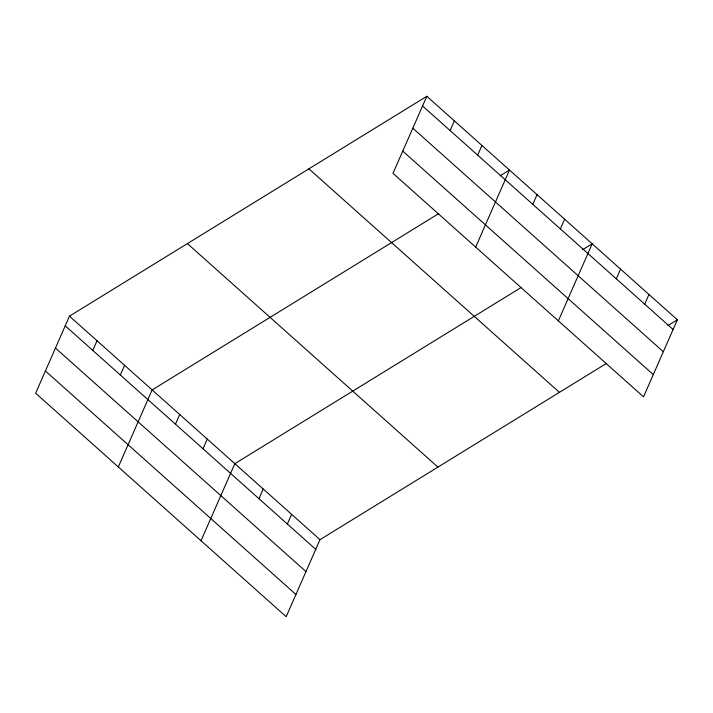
<?xml version="1.0" encoding="UTF-8"?>
<svg xmlns="http://www.w3.org/2000/svg" width="713" height="713" viewBox="0 0 713 713"><rect width="100%" height="100%" fill="white"/><g stroke="black" fill="none" stroke-linecap="round" stroke-linejoin="round"><path stroke-width="1.07" d="M426.82 96.291L392.997 173.339L643.527 396.847L677.35 319.798L426.82 96.291L69.473 316.153L35.65 393.202L286.18 616.709L320.003 539.661L606.594 363.336M92.779 350.431L97.03 340.734M120.337 375.011L124.588 365.323M118.322 466.962L152.145 389.913L438.736 213.579M175.451 424.19L179.703 414.494M203.009 448.771L207.269 439.083M201.004 540.721L234.827 463.673L521.417 287.339M258.962 498.69L263.222 489.002M450.126 130.568L454.377 120.871M287.357 524.028L291.608 514.331M477.683 155.149L481.935 145.461M475.669 247.099L509.492 170.05L500.063 175.853M532.798 204.328L537.049 194.631M560.356 228.909L564.607 219.221M558.35 320.859L592.173 243.81L582.735 249.612M616.308 278.828L620.56 269.14M644.704 304.157L648.955 294.469M667.912 325.609L677.35 319.798M422.559 105.979L673.099 329.495M412.809 128.206L663.34 351.723M402.756 151.111L653.286 374.619M308.889 168.838L559.429 392.355M187.394 243.596L437.925 467.113M69.473 316.153L320.003 539.661M65.222 325.841L315.752 549.358M55.462 348.069L305.993 571.585M45.409 370.974L295.94 594.482"/></g></svg>
